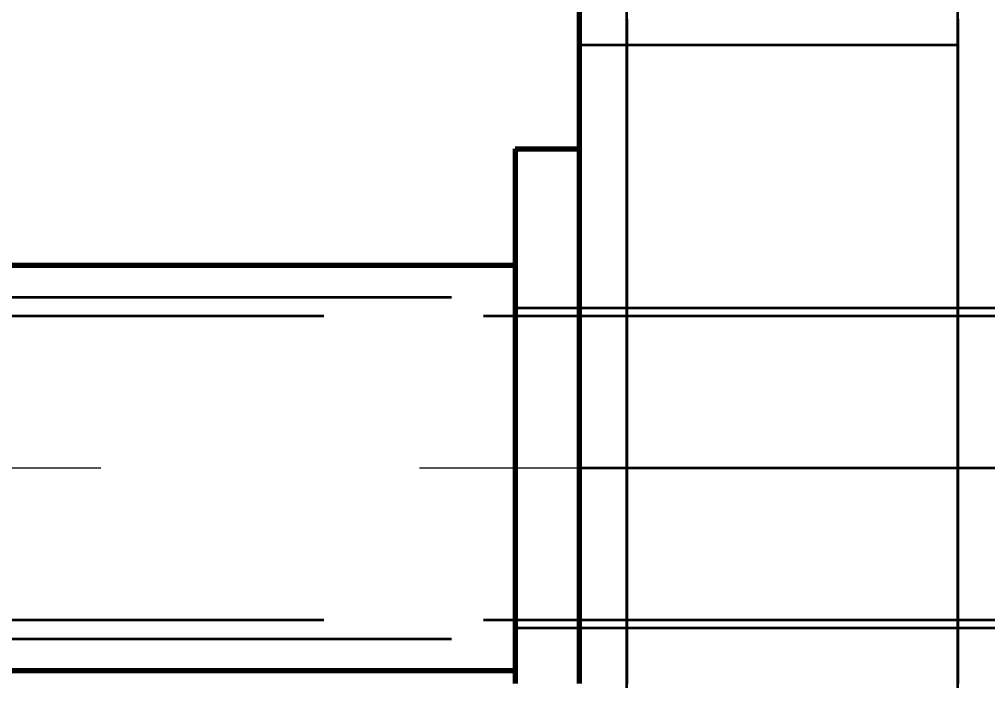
# Model space of a CAD drawing. Header units: millimetres. Extents: x 0 to 2208, y 0 to 420.
# Drawn here: x 104.57 to 110.65, y 74.4 to 78.55 of the extents above; entities that cross this region are included whole.
import ezdxf

# ---------------------------------------------------------------- set-up
doc = ezdxf.new("R2010")
doc.units = ezdxf.units.MM
doc.linetypes.add('IRAM-E-TRAZOS', pattern=[5, 4, -1])
doc.linetypes.add('IRAM-F-TRAZO-PUNTO', pattern=[20, 15, -2, 1, -2])
for name, color, linetype, lineweight in [('01-VISIBLE', 7, 'CONTINUOUS', 70), ('02-OCULTA', 4, 'IRAM-E-TRAZOS', 35), ('03-EJE', 1, 'IRAM-F-TRAZO-PUNTO', 18), ('04-COTA', 3, 'CONTINUOUS', 18)]:
    doc.layers.add(name, color=color, linetype=linetype, lineweight=lineweight)
doc.styles.add('ISO3098', font='isocpeur.ttf')
doc.dimstyles.new('FLAMA-IRAM', dxfattribs={"dimtxt": 3.5, "dimasz": 3.5, "dimexe": 2, "dimexo": 1.5, "dimgap": 1, "dimtad": 1, "dimdec": 1, "dimtxsty": 'ISO3098', "dimblk": 'IRAM_FLECHA', "dimblk1": 'IRAM_FLECHA', "dimblk2": 'IRAM_FLECHA', "dimcen": 2.5, "dimclrd": 256, "dimclre": 256, "dimclrt": 256, "dimazin": 3, "dimtfac": 1, "dimtmove": 0, "dimatfit": 3, "dimlwd": 18, "dimlwe": 18})

# ---------------------------------------------------------------- blocks, each defined once
blk = doc.blocks.new('IRAM_FLECHA')
blk.add_solid([(0, 0), (-1, 0.125), (-1, -0.125)])

msp = doc.modelspace()

# ---------------------------------------------------------------- linework, layer by layer
at = {"layer": '01-VISIBLE'}
for p, q in [((107.6841, 77.7341), (108.0841, 77.7341)), ((97.0216, 77.0041), (107.6841, 77.0041)), ((73.2841, 74.4641), (107.6841, 74.4641))]:
    msp.add_line(p, q, dxfattribs=at)
for points in [[(108.0841, 78.5936), (108.0841, 78.5434), (108.0841, 78.4933), (108.0841, 78.4431), (108.0841, 78.3929), (108.0841, 78.3428), (108.0841, 78.2926), (108.0841, 78.2424), (108.0841, 78.1923), (108.0841, 78.1421), (108.0841, 78.0919), (108.0841, 78.0418), (108.0841, 77.9916), (108.0841, 77.9414), (108.0841, 77.8913), (108.0841, 77.8411), (108.0841, 77.7909), (108.0841, 77.7408), (108.0841, 77.6906), (108.0841, 77.6404), (108.0841, 77.5902), (108.0841, 77.5401), (108.0841, 77.4899), (108.0841, 77.4397), (108.0841, 77.3896), (108.0841, 77.3394), (108.0841, 77.2892), (108.0841, 77.2391), (108.0841, 77.1889), (108.0841, 77.1387), (108.0841, 77.0886), (108.0841, 77.0384), (108.0841, 76.9882), (108.0841, 76.9381), (108.0841, 76.8879), (108.0841, 76.8377), (108.0841, 76.7876), (108.0841, 76.7374), (108.0841, 76.6872), (108.0841, 76.6371), (108.0841, 76.5869), (108.0841, 76.5367), (108.0841, 76.4866), (108.0841, 76.4364), (108.0841, 76.3862), (108.0841, 76.3361), (108.0841, 76.2859), (108.0841, 76.2357), (108.0841, 76.1856), (108.0841, 76.1354), (108.0841, 76.0852), (108.0841, 76.0351), (108.0841, 75.9849), (108.0841, 75.9347), (108.0841, 75.8846), (108.0841, 75.8344), (108.0841, 75.7842), (108.0841, 75.7341)], [(107.6841, 77.7341), (107.6841, 77.6841), (107.6841, 77.6341), (107.6841, 77.5841), (107.6841, 77.5341), (107.6841, 77.4841), (107.6841, 77.4341), (107.6841, 77.3841), (107.6841, 77.3341), (107.6841, 77.2841), (107.6841, 77.2341), (107.6841, 77.1841), (107.6841, 77.1341), (107.6841, 77.0841), (107.6841, 77.0341), (107.6841, 76.9841), (107.6841, 76.9341), (107.6841, 76.8841), (107.6841, 76.8341), (107.6841, 76.7841), (107.6841, 76.7341), (107.6841, 76.6841), (107.6841, 76.6341), (107.6841, 76.5841), (107.6841, 76.5341), (107.6841, 76.4841), (107.6841, 76.4341), (107.6841, 76.3841), (107.6841, 76.3341), (107.6841, 76.2841), (107.6841, 76.2341), (107.6841, 76.1841), (107.6841, 76.1341), (107.6841, 76.0841), (107.6841, 76.0341), (107.6841, 75.9841), (107.6841, 75.9341), (107.6841, 75.8841), (107.6841, 75.8341), (107.6841, 75.7841), (107.6841, 75.7341)], [(107.6841, 75.7341), (107.6841, 75.6841), (107.6841, 75.6341), (107.6841, 75.5841), (107.6841, 75.5341), (107.6841, 75.4841), (107.6841, 75.4341), (107.6841, 75.3841), (107.6841, 75.3341), (107.6841, 75.2841), (107.6841, 75.2341), (107.6841, 75.1841), (107.6841, 75.1341), (107.6841, 75.0841), (107.6841, 75.0341), (107.6841, 74.9841), (107.6841, 74.9341), (107.6841, 74.8841), (107.6841, 74.8341), (107.6841, 74.7841), (107.6841, 74.7341), (107.6841, 74.6841), (107.6841, 74.6341), (107.6841, 74.5841), (107.6841, 74.5341), (107.6841, 74.4841), (107.6841, 74.4341), (107.6841, 74.3841)], [(108.0841, 75.7341), (108.0841, 75.6841), (108.0841, 75.6341), (108.0841, 75.5841), (108.0841, 75.5341), (108.0841, 75.4841), (108.0841, 75.4341), (108.0841, 75.3841), (108.0841, 75.3341), (108.0841, 75.2841), (108.0841, 75.2341), (108.0841, 75.1841), (108.0841, 75.1341), (108.0841, 75.0841), (108.0841, 75.0341), (108.0841, 74.9841), (108.0841, 74.9341), (108.0841, 74.8841), (108.0841, 74.8341), (108.0841, 74.7841), (108.0841, 74.7341), (108.0841, 74.6841), (108.0841, 74.6341), (108.0841, 74.5841), (108.0841, 74.5341), (108.0841, 74.4841), (108.0841, 74.4341), (108.0841, 74.3841)]]:
    msp.add_lwpolyline(points, dxfattribs=at)
at = {"layer": '02-OCULTA'}
for p, q in [((108.0841, 78.3866), (110.4591, 78.3866)), ((73.2841, 76.8041), (107.6841, 76.8041)), ((107.6841, 76.7366), (108.0841, 76.7366)), ((108.0841, 76.7366), (113.0841, 76.7366)), ((67.4841, 76.6866), (113.4841, 76.6866)), ((108.0841, 75.7341), (113.0841, 75.7341)), ((67.4841, 74.7816), (113.4841, 74.7816)), ((107.6841, 74.7316), (108.0841, 74.7316)), ((108.0841, 74.7316), (113.0841, 74.7316)), ((73.2841, 74.6641), (107.6841, 74.6641))]:
    msp.add_line(p, q, dxfattribs=at)
for points in [[(108.0841, 74.3841), (108.0841, 74.4381), (108.0841, 74.4921), (108.0841, 74.5461), (108.0841, 74.6001), (108.0841, 74.6541), (108.0841, 74.7081), (108.0841, 74.7621), (108.0841, 74.8161), (108.0841, 74.8701), (108.0841, 74.9241), (108.0841, 74.9781), (108.0841, 75.0321), (108.0841, 75.0861), (108.0841, 75.1401), (108.0841, 75.1941), (108.0841, 75.2481), (108.0841, 75.3021), (108.0841, 75.3561), (108.0841, 75.4101), (108.0841, 75.4641), (108.0841, 75.5181), (108.0841, 75.5721), (108.0841, 75.6261), (108.0841, 75.6801), (108.0841, 75.7341), (108.0841, 75.7881), (108.0841, 75.8421), (108.0841, 75.8961), (108.0841, 75.9501), (108.0841, 76.0041), (108.0841, 76.0581), (108.0841, 76.1121), (108.0841, 76.1661), (108.0841, 76.2201), (108.0841, 76.2741), (108.0841, 76.3281), (108.0841, 76.3821), (108.0841, 76.4361), (108.0841, 76.4901), (108.0841, 76.5441), (108.0841, 76.5981), (108.0841, 76.6521), (108.0841, 76.7061), (108.0841, 76.7601), (108.0841, 76.8141), (108.0841, 76.8681), (108.0841, 76.9221), (108.0841, 76.9761), (108.0841, 77.0301), (108.0841, 77.0841), (108.0841, 77.1381), (108.0841, 77.1921), (108.0841, 77.2461), (108.0841, 77.3001), (108.0841, 77.3541), (108.0841, 77.4081), (108.0841, 77.4621), (108.0841, 77.5161), (108.0841, 77.5701), (108.0841, 77.6241), (108.0841, 77.6781), (108.0841, 77.7321), (108.0841, 77.7861), (108.0841, 77.8401), (108.0841, 77.8941), (108.0841, 77.9481), (108.0841, 78.0021), (108.0841, 78.0561), (108.0841, 78.1101), (108.0841, 78.1641), (108.0841, 78.2181), (108.0841, 78.2721), (108.0841, 78.3261), (108.0841, 78.3801), (108.0841, 78.4341), (108.0841, 78.4881), (108.0841, 78.5421), (108.0841, 78.5961)], [(108.0841, 74.3841), (108.0841, 74.4591), (108.0841, 74.5341), (108.0841, 74.6091), (108.0841, 74.6841), (108.0841, 74.7591), (108.0841, 74.8341), (108.0841, 74.9091), (108.0841, 74.9841), (108.0841, 75.0591), (108.0841, 75.1341), (108.0841, 75.2091), (108.0841, 75.2841), (108.0841, 75.3591), (108.0841, 75.4341), (108.0841, 75.5091), (108.0841, 75.5841), (108.0841, 75.6591), (108.0841, 75.7341), (108.0841, 75.8091), (108.0841, 75.8841), (108.0841, 75.9591), (108.0841, 76.0341), (108.0841, 76.1091), (108.0841, 76.1841), (108.0841, 76.2591), (108.0841, 76.3341), (108.0841, 76.4091), (108.0841, 76.4841), (108.0841, 76.5591), (108.0841, 76.6341), (108.0841, 76.7091), (108.0841, 76.7841), (108.0841, 76.8591), (108.0841, 76.9341), (108.0841, 77.0091), (108.0841, 77.0841), (108.0841, 77.1591), (108.0841, 77.2341), (108.0841, 77.3091), (108.0841, 77.3841), (108.0841, 77.4591), (108.0841, 77.5341), (108.0841, 77.6091), (108.0841, 77.6841), (108.0841, 77.7591), (108.0841, 77.8341), (108.0841, 77.9091), (108.0841, 77.9841), (108.0841, 78.0591), (108.0841, 78.1341), (108.0841, 78.2091), (108.0841, 78.2841), (108.0841, 78.3591), (108.0841, 78.4341), (108.0841, 78.5091), (108.0841, 78.5841)], [(108.3841, 74.3841), (108.3841, 74.4381), (108.3841, 74.4921), (108.3841, 74.5461), (108.3841, 74.6001), (108.3841, 74.6541), (108.3841, 74.7081), (108.3841, 74.7621), (108.3841, 74.8161), (108.3841, 74.8701), (108.3841, 74.9241), (108.3841, 74.9781), (108.3841, 75.0321), (108.3841, 75.0861), (108.3841, 75.1401), (108.3841, 75.1941), (108.3841, 75.2481), (108.3841, 75.3021), (108.3841, 75.3561), (108.3841, 75.4101), (108.3841, 75.4641), (108.3841, 75.5181), (108.3841, 75.5721), (108.3841, 75.6261), (108.3841, 75.6801), (108.3841, 75.7341), (108.3841, 75.7881), (108.3841, 75.8421), (108.3841, 75.8961), (108.3841, 75.9501), (108.3841, 76.0041), (108.3841, 76.0581), (108.3841, 76.1121), (108.3841, 76.1661), (108.3841, 76.2201), (108.3841, 76.2741), (108.3841, 76.3281), (108.3841, 76.3821), (108.3841, 76.4361), (108.3841, 76.4901), (108.3841, 76.5441), (108.3841, 76.5981), (108.3841, 76.6521), (108.3841, 76.7061), (108.3841, 76.7601), (108.3841, 76.8141), (108.3841, 76.8681), (108.3841, 76.9221), (108.3841, 76.9761), (108.3841, 77.0301), (108.3841, 77.0841), (108.3841, 77.1381), (108.3841, 77.1921), (108.3841, 77.2461), (108.3841, 77.3001), (108.3841, 77.3541), (108.3841, 77.4081), (108.3841, 77.4621), (108.3841, 77.5161), (108.3841, 77.5701), (108.3841, 77.6241), (108.3841, 77.6781), (108.3841, 77.7321), (108.3841, 77.7861), (108.3841, 77.8401), (108.3841, 77.8941), (108.3841, 77.9481), (108.3841, 78.0021), (108.3841, 78.0561), (108.3841, 78.1101), (108.3841, 78.1641), (108.3841, 78.2181), (108.3841, 78.2721), (108.3841, 78.3261), (108.3841, 78.3801), (108.3841, 78.4341), (108.3841, 78.4881), (108.3841, 78.5421), (108.3841, 78.5961)], [(108.3841, 74.3561), (108.3841, 74.4091), (108.3841, 74.4621), (108.3841, 74.5151), (108.3841, 74.5681), (108.3841, 74.6211), (108.3841, 74.6741), (108.3841, 74.7271), (108.3841, 74.7801), (108.3841, 74.8331), (108.3841, 74.8861), (108.3841, 74.9391), (108.3841, 74.9921), (108.3841, 75.0451), (108.3841, 75.0981), (108.3841, 75.1511), (108.3841, 75.2041), (108.3841, 75.2571), (108.3841, 75.3101), (108.3841, 75.3631), (108.3841, 75.4161), (108.3841, 75.4691), (108.3841, 75.5221), (108.3841, 75.5751), (108.3841, 75.6281), (108.3841, 75.6811), (108.3841, 75.7341), (108.3841, 75.7871), (108.3841, 75.8401), (108.3841, 75.8931), (108.3841, 75.9461), (108.3841, 75.9991), (108.3841, 76.0521), (108.3841, 76.1051), (108.3841, 76.1581), (108.3841, 76.2111), (108.3841, 76.2641), (108.3841, 76.3171), (108.3841, 76.3701), (108.3841, 76.4231), (108.3841, 76.4761), (108.3841, 76.5291), (108.3841, 76.5821), (108.3841, 76.6351), (108.3841, 76.6881), (108.3841, 76.7411), (108.3841, 76.7941), (108.3841, 76.8471), (108.3841, 76.9001), (108.3841, 76.9531), (108.3841, 77.0061), (108.3841, 77.0591), (108.3841, 77.1121), (108.3841, 77.1651), (108.3841, 77.2181), (108.3841, 77.2711), (108.3841, 77.3241), (108.3841, 77.3771), (108.3841, 77.4301), (108.3841, 77.4831), (108.3841, 77.5361), (108.3841, 77.5891), (108.3841, 77.6421), (108.3841, 77.6951), (108.3841, 77.7481), (108.3841, 77.8011), (108.3841, 77.8541), (108.3841, 77.9071), (108.3841, 77.9601), (108.3841, 78.0131), (108.3841, 78.0661), (108.3841, 78.1191), (108.3841, 78.1721), (108.3841, 78.2251), (108.3841, 78.2781), (108.3841, 78.3311), (108.3841, 78.3841), (108.3841, 78.4371), (108.3841, 78.4901), (108.3841, 78.5431), (108.3841, 78.5961)], [(110.4591, 74.3561), (110.4591, 74.4091), (110.4591, 74.4621), (110.4591, 74.5151), (110.4591, 74.5681), (110.4591, 74.6211), (110.4591, 74.6741), (110.4591, 74.7271), (110.4591, 74.7801), (110.4591, 74.8331), (110.4591, 74.8861), (110.4591, 74.9391), (110.4591, 74.9921), (110.4591, 75.0451), (110.4591, 75.0981), (110.4591, 75.1511), (110.4591, 75.2041), (110.4591, 75.2571), (110.4591, 75.3101), (110.4591, 75.3631), (110.4591, 75.4161), (110.4591, 75.4691), (110.4591, 75.5221), (110.4591, 75.5751), (110.4591, 75.6281), (110.4591, 75.6811), (110.4591, 75.7341), (110.4591, 75.7871), (110.4591, 75.8401), (110.4591, 75.8931), (110.4591, 75.9461), (110.4591, 75.9991), (110.4591, 76.0521), (110.4591, 76.1051), (110.4591, 76.1581), (110.4591, 76.2111), (110.4591, 76.2641), (110.4591, 76.3171), (110.4591, 76.3701), (110.4591, 76.4231), (110.4591, 76.4761), (110.4591, 76.5291), (110.4591, 76.5821), (110.4591, 76.6351), (110.4591, 76.6881), (110.4591, 76.7411), (110.4591, 76.7941), (110.4591, 76.8471), (110.4591, 76.9001), (110.4591, 76.9531), (110.4591, 77.0061), (110.4591, 77.0591), (110.4591, 77.1121), (110.4591, 77.1651), (110.4591, 77.2181), (110.4591, 77.2711), (110.4591, 77.3241), (110.4591, 77.3771), (110.4591, 77.4301), (110.4591, 77.4831), (110.4591, 77.5361), (110.4591, 77.5891), (110.4591, 77.6421), (110.4591, 77.6951), (110.4591, 77.7481), (110.4591, 77.8011), (110.4591, 77.8541), (110.4591, 77.9071), (110.4591, 77.9601), (110.4591, 78.0131), (110.4591, 78.0661), (110.4591, 78.1191), (110.4591, 78.1721), (110.4591, 78.2251), (110.4591, 78.2781), (110.4591, 78.3311), (110.4591, 78.3841), (110.4591, 78.4371), (110.4591, 78.4901), (110.4591, 78.5431), (110.4591, 78.5961)], [(108.0841, 78.5471), (108.0841, 78.4969), (108.0841, 78.4466), (108.0841, 78.3964), (108.0841, 78.3462), (108.0841, 78.2959), (108.0841, 78.2457), (108.0841, 78.1955), (108.0841, 78.1452), (108.0841, 78.095), (108.0841, 78.0448), (108.0841, 77.9945), (108.0841, 77.9443), (108.0841, 77.8941), (108.0841, 77.8438), (108.0841, 77.7936), (108.0841, 77.7434), (108.0841, 77.6931), (108.0841, 77.6429), (108.0841, 77.5927), (108.0841, 77.5424), (108.0841, 77.4922), (108.0841, 77.442), (108.0841, 77.3917), (108.0841, 77.3415), (108.0841, 77.2913), (108.0841, 77.241), (108.0841, 77.1908), (108.0841, 77.1406), (108.0841, 77.0903), (108.0841, 77.0401), (108.0841, 76.9899), (108.0841, 76.9396), (108.0841, 76.8894), (108.0841, 76.8392), (108.0841, 76.7889), (108.0841, 76.7387), (108.0841, 76.6885), (108.0841, 76.6382), (108.0841, 76.588), (108.0841, 76.5378), (108.0841, 76.4876), (108.0841, 76.4373), (108.0841, 76.3871), (108.0841, 76.3369), (108.0841, 76.2866), (108.0841, 76.2364), (108.0841, 76.1862), (108.0841, 76.1359), (108.0841, 76.0857), (108.0841, 76.0355), (108.0841, 75.9852), (108.0841, 75.935), (108.0841, 75.8848), (108.0841, 75.8345), (108.0841, 75.7843), (108.0841, 75.7341)], [(108.3841, 78.5473), (108.3841, 78.4971), (108.3841, 78.4469), (108.3841, 78.3966), (108.3841, 78.3464), (108.3841, 78.2961), (108.3841, 78.2459), (108.3841, 78.1957), (108.3841, 78.1454), (108.3841, 78.0952), (108.3841, 78.045), (108.3841, 77.9947), (108.3841, 77.9445), (108.3841, 77.8943), (108.3841, 77.844), (108.3841, 77.7938), (108.3841, 77.7435), (108.3841, 77.6933), (108.3841, 77.6431), (108.3841, 77.5928), (108.3841, 77.5426), (108.3841, 77.4924), (108.3841, 77.4421), (108.3841, 77.3919), (108.3841, 77.3416), (108.3841, 77.2914), (108.3841, 77.2412), (108.3841, 77.1909), (108.3841, 77.1407), (108.3841, 77.0905), (108.3841, 77.0402), (108.3841, 76.99), (108.3841, 76.9397), (108.3841, 76.8895), (108.3841, 76.8393), (108.3841, 76.789), (108.3841, 76.7388), (108.3841, 76.6886), (108.3841, 76.6383), (108.3841, 76.5881), (108.3841, 76.5379), (108.3841, 76.4876), (108.3841, 76.4374), (108.3841, 76.3871), (108.3841, 76.3369), (108.3841, 76.2867), (108.3841, 76.2364), (108.3841, 76.1862), (108.3841, 76.136), (108.3841, 76.0857), (108.3841, 76.0355), (108.3841, 75.9852), (108.3841, 75.935), (108.3841, 75.8848), (108.3841, 75.8345), (108.3841, 75.7843), (108.3841, 75.7341)], [(108.3841, 78.5471), (108.3841, 78.4969), (108.3841, 78.4466), (108.3841, 78.3964), (108.3841, 78.3462), (108.3841, 78.2959), (108.3841, 78.2457), (108.3841, 78.1955), (108.3841, 78.1452), (108.3841, 78.095), (108.3841, 78.0448), (108.3841, 77.9945), (108.3841, 77.9443), (108.3841, 77.8941), (108.3841, 77.8438), (108.3841, 77.7936), (108.3841, 77.7434), (108.3841, 77.6931), (108.3841, 77.6429), (108.3841, 77.5927), (108.3841, 77.5424), (108.3841, 77.4922), (108.3841, 77.442), (108.3841, 77.3917), (108.3841, 77.3415), (108.3841, 77.2913), (108.3841, 77.241), (108.3841, 77.1908), (108.3841, 77.1406), (108.3841, 77.0903), (108.3841, 77.0401), (108.3841, 76.9899), (108.3841, 76.9396), (108.3841, 76.8894), (108.3841, 76.8392), (108.3841, 76.7889), (108.3841, 76.7387), (108.3841, 76.6885), (108.3841, 76.6382), (108.3841, 76.588), (108.3841, 76.5378), (108.3841, 76.4876), (108.3841, 76.4373), (108.3841, 76.3871), (108.3841, 76.3369), (108.3841, 76.2866), (108.3841, 76.2364), (108.3841, 76.1862), (108.3841, 76.1359), (108.3841, 76.0857), (108.3841, 76.0355), (108.3841, 75.9852), (108.3841, 75.935), (108.3841, 75.8848), (108.3841, 75.8345), (108.3841, 75.7843), (108.3841, 75.7341)], [(110.4591, 78.5473), (110.4591, 78.4971), (110.4591, 78.4469), (110.4591, 78.3966), (110.4591, 78.3464), (110.4591, 78.2961), (110.4591, 78.2459), (110.4591, 78.1957), (110.4591, 78.1454), (110.4591, 78.0952), (110.4591, 78.045), (110.4591, 77.9947), (110.4591, 77.9445), (110.4591, 77.8943), (110.4591, 77.844), (110.4591, 77.7938), (110.4591, 77.7435), (110.4591, 77.6933), (110.4591, 77.6431), (110.4591, 77.5928), (110.4591, 77.5426), (110.4591, 77.4924), (110.4591, 77.4421), (110.4591, 77.3919), (110.4591, 77.3416), (110.4591, 77.2914), (110.4591, 77.2412), (110.4591, 77.1909), (110.4591, 77.1407), (110.4591, 77.0905), (110.4591, 77.0402), (110.4591, 76.99), (110.4591, 76.9397), (110.4591, 76.8895), (110.4591, 76.8393), (110.4591, 76.789), (110.4591, 76.7388), (110.4591, 76.6886), (110.4591, 76.6383), (110.4591, 76.5881), (110.4591, 76.5379), (110.4591, 76.4876), (110.4591, 76.4374), (110.4591, 76.3871), (110.4591, 76.3369), (110.4591, 76.2867), (110.4591, 76.2364), (110.4591, 76.1862), (110.4591, 76.136), (110.4591, 76.0857), (110.4591, 76.0355), (110.4591, 75.9852), (110.4591, 75.935), (110.4591, 75.8848), (110.4591, 75.8345), (110.4591, 75.7843), (110.4591, 75.7341)], [(108.0841, 74.3828), (108.0841, 74.4328), (108.0841, 74.4829), (108.0841, 74.5329), (108.0841, 74.583), (108.0841, 74.633), (108.0841, 74.6831), (108.0841, 74.7331), (108.0841, 74.7832), (108.0841, 74.8332), (108.0841, 74.8833), (108.0841, 74.9333), (108.0841, 74.9834), (108.0841, 75.0334), (108.0841, 75.0834), (108.0841, 75.1335), (108.0841, 75.1835), (108.0841, 75.2336), (108.0841, 75.2836), (108.0841, 75.3337), (108.0841, 75.3837), (108.0841, 75.4338), (108.0841, 75.4838), (108.0841, 75.5339), (108.0841, 75.5839), (108.0841, 75.634), (108.0841, 75.684), (108.0841, 75.7341), (108.0841, 75.7841), (108.0841, 75.8342), (108.0841, 75.8842), (108.0841, 75.9343), (108.0841, 75.9843), (108.0841, 76.0343), (108.0841, 76.0844), (108.0841, 76.1344), (108.0841, 76.1845), (108.0841, 76.2345), (108.0841, 76.2846), (108.0841, 76.3346), (108.0841, 76.3847), (108.0841, 76.4347), (108.0841, 76.4848), (108.0841, 76.5348), (108.0841, 76.5849), (108.0841, 76.6349), (108.0841, 76.685), (108.0841, 76.735), (108.0841, 76.7851), (108.0841, 76.8351), (108.0841, 76.8851), (108.0841, 76.9352), (108.0841, 76.9852), (108.0841, 77.0353), (108.0841, 77.0853), (108.0841, 77.1354), (108.0841, 77.1854), (108.0841, 77.2355), (108.0841, 77.2855), (108.0841, 77.3356), (108.0841, 77.3856), (108.0841, 77.4357), (108.0841, 77.4857), (108.0841, 77.5358), (108.0841, 77.5858), (108.0841, 77.6359), (108.0841, 77.6859), (108.0841, 77.7359), (108.0841, 77.786), (108.0841, 77.836), (108.0841, 77.8861), (108.0841, 77.9361), (108.0841, 77.9862), (108.0841, 78.0362), (108.0841, 78.0863), (108.0841, 78.1363), (108.0841, 78.1864), (108.0841, 78.2364), (108.0841, 78.2865), (108.0841, 78.3365), (108.0841, 78.3866)], [(108.0841, 78.3866), (108.0841, 78.3365), (108.0841, 78.2865), (108.0841, 78.2364), (108.0841, 78.1864), (108.0841, 78.1363), (108.0841, 78.0863), (108.0841, 78.0362), (108.0841, 77.9862), (108.0841, 77.9361), (108.0841, 77.8861), (108.0841, 77.836), (108.0841, 77.786), (108.0841, 77.7359), (108.0841, 77.6859), (108.0841, 77.6359), (108.0841, 77.5858), (108.0841, 77.5358), (108.0841, 77.4857), (108.0841, 77.4357), (108.0841, 77.3856), (108.0841, 77.3356), (108.0841, 77.2855), (108.0841, 77.2355), (108.0841, 77.1854), (108.0841, 77.1354), (108.0841, 77.0853), (108.0841, 77.0353), (108.0841, 76.9852), (108.0841, 76.9352), (108.0841, 76.8851), (108.0841, 76.8351), (108.0841, 76.7851), (108.0841, 76.735), (108.0841, 76.685), (108.0841, 76.6349), (108.0841, 76.5849), (108.0841, 76.5348), (108.0841, 76.4848), (108.0841, 76.4347), (108.0841, 76.3847), (108.0841, 76.3346), (108.0841, 76.2846), (108.0841, 76.2345), (108.0841, 76.1845), (108.0841, 76.1344), (108.0841, 76.0844), (108.0841, 76.0343), (108.0841, 75.9843), (108.0841, 75.9343), (108.0841, 75.8842), (108.0841, 75.8342), (108.0841, 75.7841), (108.0841, 75.7341)], [(110.4591, 74.3828), (110.4591, 74.4328), (110.4591, 74.4829), (110.4591, 74.5329), (110.4591, 74.583), (110.4591, 74.633), (110.4591, 74.6831), (110.4591, 74.7331), (110.4591, 74.7832), (110.4591, 74.8332), (110.4591, 74.8833), (110.4591, 74.9333), (110.4591, 74.9834), (110.4591, 75.0334), (110.4591, 75.0834), (110.4591, 75.1335), (110.4591, 75.1835), (110.4591, 75.2336), (110.4591, 75.2836), (110.4591, 75.3337), (110.4591, 75.3837), (110.4591, 75.4338), (110.4591, 75.4838), (110.4591, 75.5339), (110.4591, 75.5839), (110.4591, 75.634), (110.4591, 75.684), (110.4591, 75.7341), (110.4591, 75.7841), (110.4591, 75.8342), (110.4591, 75.8842), (110.4591, 75.9343), (110.4591, 75.9843), (110.4591, 76.0343), (110.4591, 76.0844), (110.4591, 76.1344), (110.4591, 76.1845), (110.4591, 76.2345), (110.4591, 76.2846), (110.4591, 76.3346), (110.4591, 76.3847), (110.4591, 76.4347), (110.4591, 76.4848), (110.4591, 76.5348), (110.4591, 76.5849), (110.4591, 76.6349), (110.4591, 76.685), (110.4591, 76.735), (110.4591, 76.7851), (110.4591, 76.8351), (110.4591, 76.8851), (110.4591, 76.9352), (110.4591, 76.9852), (110.4591, 77.0353), (110.4591, 77.0853), (110.4591, 77.1354), (110.4591, 77.1854), (110.4591, 77.2355), (110.4591, 77.2855), (110.4591, 77.3356), (110.4591, 77.3856), (110.4591, 77.4357), (110.4591, 77.4857), (110.4591, 77.5358), (110.4591, 77.5858), (110.4591, 77.6359), (110.4591, 77.6859), (110.4591, 77.7359), (110.4591, 77.786), (110.4591, 77.836), (110.4591, 77.8861), (110.4591, 77.9361), (110.4591, 77.9862), (110.4591, 78.0362), (110.4591, 78.0863), (110.4591, 78.1363), (110.4591, 78.1864), (110.4591, 78.2364), (110.4591, 78.2865), (110.4591, 78.3365), (110.4591, 78.3866)], [(110.4591, 78.3866), (110.4591, 78.3365), (110.4591, 78.2865), (110.4591, 78.2364), (110.4591, 78.1864), (110.4591, 78.1363), (110.4591, 78.0863), (110.4591, 78.0362), (110.4591, 77.9862), (110.4591, 77.9361), (110.4591, 77.8861), (110.4591, 77.836), (110.4591, 77.786), (110.4591, 77.7359), (110.4591, 77.6859), (110.4591, 77.6359), (110.4591, 77.5858), (110.4591, 77.5358), (110.4591, 77.4857), (110.4591, 77.4357), (110.4591, 77.3856), (110.4591, 77.3356), (110.4591, 77.2855), (110.4591, 77.2355), (110.4591, 77.1854), (110.4591, 77.1354), (110.4591, 77.0853), (110.4591, 77.0353), (110.4591, 76.9852), (110.4591, 76.9352), (110.4591, 76.8851), (110.4591, 76.8351), (110.4591, 76.7851), (110.4591, 76.735), (110.4591, 76.685), (110.4591, 76.6349), (110.4591, 76.5849), (110.4591, 76.5348), (110.4591, 76.4848), (110.4591, 76.4347), (110.4591, 76.3847), (110.4591, 76.3346), (110.4591, 76.2846), (110.4591, 76.2345), (110.4591, 76.1845), (110.4591, 76.1344), (110.4591, 76.0844), (110.4591, 76.0343), (110.4591, 75.9843), (110.4591, 75.9343), (110.4591, 75.8842), (110.4591, 75.8342), (110.4591, 75.7841), (110.4591, 75.7341)], [(107.6841, 74.3841), (107.6841, 74.4341), (107.6841, 74.4841), (107.6841, 74.5341), (107.6841, 74.5841), (107.6841, 74.6341), (107.6841, 74.6841), (107.6841, 74.7341), (107.6841, 74.7841), (107.6841, 74.8341), (107.6841, 74.8841), (107.6841, 74.9341), (107.6841, 74.9841), (107.6841, 75.0341), (107.6841, 75.0841), (107.6841, 75.1341), (107.6841, 75.1841), (107.6841, 75.2341), (107.6841, 75.2841), (107.6841, 75.3341), (107.6841, 75.3841), (107.6841, 75.4341), (107.6841, 75.4841), (107.6841, 75.5341), (107.6841, 75.5841), (107.6841, 75.6341), (107.6841, 75.6841), (107.6841, 75.7341), (107.6841, 75.7841), (107.6841, 75.8341), (107.6841, 75.8841), (107.6841, 75.9341), (107.6841, 75.9841), (107.6841, 76.0341), (107.6841, 76.0841), (107.6841, 76.1341), (107.6841, 76.1841), (107.6841, 76.2341), (107.6841, 76.2841), (107.6841, 76.3341), (107.6841, 76.3841), (107.6841, 76.4341), (107.6841, 76.4841), (107.6841, 76.5341), (107.6841, 76.5841), (107.6841, 76.6341), (107.6841, 76.6841), (107.6841, 76.7341), (107.6841, 76.7841), (107.6841, 76.8341), (107.6841, 76.8841), (107.6841, 76.9341), (107.6841, 76.9841), (107.6841, 77.0341), (107.6841, 77.0841), (107.6841, 77.1341), (107.6841, 77.1841), (107.6841, 77.2341), (107.6841, 77.2841), (107.6841, 77.3341), (107.6841, 77.3841), (107.6841, 77.4341), (107.6841, 77.4841), (107.6841, 77.5341), (107.6841, 77.5841), (107.6841, 77.6341), (107.6841, 77.6841), (107.6841, 77.7341)], [(108.0841, 74.3841), (108.0841, 74.4341), (108.0841, 74.4841), (108.0841, 74.5341), (108.0841, 74.5841), (108.0841, 74.6341), (108.0841, 74.6841), (108.0841, 74.7341), (108.0841, 74.7841), (108.0841, 74.8341), (108.0841, 74.8841), (108.0841, 74.9341), (108.0841, 74.9841), (108.0841, 75.0341), (108.0841, 75.0841), (108.0841, 75.1341), (108.0841, 75.1841), (108.0841, 75.2341), (108.0841, 75.2841), (108.0841, 75.3341), (108.0841, 75.3841), (108.0841, 75.4341), (108.0841, 75.4841), (108.0841, 75.5341), (108.0841, 75.5841), (108.0841, 75.6341), (108.0841, 75.6841), (108.0841, 75.7341), (108.0841, 75.7841), (108.0841, 75.8341), (108.0841, 75.8841), (108.0841, 75.9341), (108.0841, 75.9841), (108.0841, 76.0341), (108.0841, 76.0841), (108.0841, 76.1341), (108.0841, 76.1841), (108.0841, 76.2341), (108.0841, 76.2841), (108.0841, 76.3341), (108.0841, 76.3841), (108.0841, 76.4341), (108.0841, 76.4841), (108.0841, 76.5341), (108.0841, 76.5841), (108.0841, 76.6341), (108.0841, 76.6841), (108.0841, 76.7341), (108.0841, 76.7841), (108.0841, 76.8341), (108.0841, 76.8841), (108.0841, 76.9341), (108.0841, 76.9841), (108.0841, 77.0341), (108.0841, 77.0841), (108.0841, 77.1341), (108.0841, 77.1841), (108.0841, 77.2341), (108.0841, 77.2841), (108.0841, 77.3341), (108.0841, 77.3841), (108.0841, 77.4341), (108.0841, 77.4841), (108.0841, 77.5341), (108.0841, 77.5841), (108.0841, 77.6341), (108.0841, 77.6841), (108.0841, 77.7341)], [(108.0841, 77.7341), (108.0841, 77.6841), (108.0841, 77.6341), (108.0841, 77.5841), (108.0841, 77.5341), (108.0841, 77.4841), (108.0841, 77.4341), (108.0841, 77.3841), (108.0841, 77.3341), (108.0841, 77.2841), (108.0841, 77.2341), (108.0841, 77.1841), (108.0841, 77.1341), (108.0841, 77.0841), (108.0841, 77.0341), (108.0841, 76.9841), (108.0841, 76.9341), (108.0841, 76.8841), (108.0841, 76.8341), (108.0841, 76.7841), (108.0841, 76.7341), (108.0841, 76.6841), (108.0841, 76.6341), (108.0841, 76.5841), (108.0841, 76.5341), (108.0841, 76.4841), (108.0841, 76.4341), (108.0841, 76.3841), (108.0841, 76.3341), (108.0841, 76.2841), (108.0841, 76.2341), (108.0841, 76.1841), (108.0841, 76.1341), (108.0841, 76.0841), (108.0841, 76.0341), (108.0841, 75.9841), (108.0841, 75.9341), (108.0841, 75.8841), (108.0841, 75.8341), (108.0841, 75.7841), (108.0841, 75.7341)], [(107.6841, 74.4641), (107.6841, 74.5149), (107.6841, 74.5657), (107.6841, 74.6165), (107.6841, 74.6673), (107.6841, 74.7181), (107.6841, 74.7689), (107.6841, 74.8197), (107.6841, 74.8705), (107.6841, 74.9213), (107.6841, 74.9721), (107.6841, 75.0229), (107.6841, 75.0737), (107.6841, 75.1245), (107.6841, 75.1753), (107.6841, 75.2261), (107.6841, 75.2769), (107.6841, 75.3277), (107.6841, 75.3785), (107.6841, 75.4293), (107.6841, 75.4801), (107.6841, 75.5309), (107.6841, 75.5817), (107.6841, 75.6325), (107.6841, 75.6833), (107.6841, 75.7341), (107.6841, 75.7849), (107.6841, 75.8357), (107.6841, 75.8865), (107.6841, 75.9373), (107.6841, 75.9881), (107.6841, 76.0389), (107.6841, 76.0897), (107.6841, 76.1405), (107.6841, 76.1913), (107.6841, 76.2421), (107.6841, 76.2929), (107.6841, 76.3437), (107.6841, 76.3945), (107.6841, 76.4453), (107.6841, 76.4961), (107.6841, 76.5469), (107.6841, 76.5977), (107.6841, 76.6485), (107.6841, 76.6993), (107.6841, 76.7501), (107.6841, 76.8009), (107.6841, 76.8517), (107.6841, 76.9025), (107.6841, 76.9533), (107.6841, 77.0041)], [(107.6841, 77.0041), (107.6841, 76.9533), (107.6841, 76.9025), (107.6841, 76.8517), (107.6841, 76.8009), (107.6841, 76.7501), (107.6841, 76.6993), (107.6841, 76.6485), (107.6841, 76.5977), (107.6841, 76.5469), (107.6841, 76.4961), (107.6841, 76.4453), (107.6841, 76.3945), (107.6841, 76.3437), (107.6841, 76.2929), (107.6841, 76.2421), (107.6841, 76.1913), (107.6841, 76.1405), (107.6841, 76.0897), (107.6841, 76.0389), (107.6841, 75.9881), (107.6841, 75.9373), (107.6841, 75.8865), (107.6841, 75.8357), (107.6841, 75.7849), (107.6841, 75.7341)], [(107.6841, 74.6641), (107.6841, 74.715), (107.6841, 74.766), (107.6841, 74.8169), (107.6841, 74.8679), (107.6841, 74.9188), (107.6841, 74.9698), (107.6841, 75.0207), (107.6841, 75.0717), (107.6841, 75.1226), (107.6841, 75.1736), (107.6841, 75.2245), (107.6841, 75.2755), (107.6841, 75.3264), (107.6841, 75.3774), (107.6841, 75.4283), (107.6841, 75.4793), (107.6841, 75.5303), (107.6841, 75.5812), (107.6841, 75.6322), (107.6841, 75.6831), (107.6841, 75.7341), (107.6841, 75.785), (107.6841, 75.836), (107.6841, 75.8869), (107.6841, 75.9379), (107.6841, 75.9888), (107.6841, 76.0398), (107.6841, 76.0907), (107.6841, 76.1417), (107.6841, 76.1926), (107.6841, 76.2436), (107.6841, 76.2945), (107.6841, 76.3455), (107.6841, 76.3964), (107.6841, 76.4474), (107.6841, 76.4983), (107.6841, 76.5493), (107.6841, 76.6003), (107.6841, 76.6512), (107.6841, 76.7022), (107.6841, 76.7531), (107.6841, 76.8041)], [(107.6841, 76.8041), (107.6841, 76.7531), (107.6841, 76.7022), (107.6841, 76.6512), (107.6841, 76.6003), (107.6841, 76.5493), (107.6841, 76.4983), (107.6841, 76.4474), (107.6841, 76.3964), (107.6841, 76.3455), (107.6841, 76.2945), (107.6841, 76.2436), (107.6841, 76.1926), (107.6841, 76.1417), (107.6841, 76.0907), (107.6841, 76.0398), (107.6841, 75.9888), (107.6841, 75.9379), (107.6841, 75.8869), (107.6841, 75.836), (107.6841, 75.785), (107.6841, 75.7341)], [(107.6841, 74.7316), (107.6841, 74.7817), (107.6841, 74.8318), (107.6841, 74.8819), (107.6841, 74.9321), (107.6841, 74.9822), (107.6841, 75.0323), (107.6841, 75.0824), (107.6841, 75.1326), (107.6841, 75.1827), (107.6841, 75.2328), (107.6841, 75.2829), (107.6841, 75.3331), (107.6841, 75.3832), (107.6841, 75.4333), (107.6841, 75.4834), (107.6841, 75.5336), (107.6841, 75.5837), (107.6841, 75.6338), (107.6841, 75.6839), (107.6841, 75.7341), (107.6841, 75.7842), (107.6841, 75.8343), (107.6841, 75.8844), (107.6841, 75.9346), (107.6841, 75.9847), (107.6841, 76.0348), (107.6841, 76.0849), (107.6841, 76.1351), (107.6841, 76.1852), (107.6841, 76.2353), (107.6841, 76.2854), (107.6841, 76.3356), (107.6841, 76.3857), (107.6841, 76.4358), (107.6841, 76.4859), (107.6841, 76.5361), (107.6841, 76.5862), (107.6841, 76.6363), (107.6841, 76.6864), (107.6841, 76.7366)], [(107.6841, 76.7366), (107.6841, 76.6864), (107.6841, 76.6363), (107.6841, 76.5862), (107.6841, 76.5361), (107.6841, 76.4859), (107.6841, 76.4358), (107.6841, 76.3857), (107.6841, 76.3356), (107.6841, 76.2854), (107.6841, 76.2353), (107.6841, 76.1852), (107.6841, 76.1351), (107.6841, 76.0849), (107.6841, 76.0348), (107.6841, 75.9847), (107.6841, 75.9346), (107.6841, 75.8844), (107.6841, 75.8343), (107.6841, 75.7842), (107.6841, 75.7341)], [(108.0841, 74.7316), (108.0841, 74.7817), (108.0841, 74.8318), (108.0841, 74.8819), (108.0841, 74.9321), (108.0841, 74.9822), (108.0841, 75.0323), (108.0841, 75.0824), (108.0841, 75.1326), (108.0841, 75.1827), (108.0841, 75.2328), (108.0841, 75.2829), (108.0841, 75.3331), (108.0841, 75.3832), (108.0841, 75.4333), (108.0841, 75.4834), (108.0841, 75.5336), (108.0841, 75.5837), (108.0841, 75.6338), (108.0841, 75.6839), (108.0841, 75.7341), (108.0841, 75.7842), (108.0841, 75.8343), (108.0841, 75.8844), (108.0841, 75.9346), (108.0841, 75.9847), (108.0841, 76.0348), (108.0841, 76.0849), (108.0841, 76.1351), (108.0841, 76.1852), (108.0841, 76.2353), (108.0841, 76.2854), (108.0841, 76.3356), (108.0841, 76.3857), (108.0841, 76.4358), (108.0841, 76.4859), (108.0841, 76.5361), (108.0841, 76.5862), (108.0841, 76.6363), (108.0841, 76.6864), (108.0841, 76.7366)], [(108.0841, 76.7366), (108.0841, 76.6864), (108.0841, 76.6363), (108.0841, 76.5862), (108.0841, 76.5361), (108.0841, 76.4859), (108.0841, 76.4358), (108.0841, 76.3857), (108.0841, 76.3356), (108.0841, 76.2854), (108.0841, 76.2353), (108.0841, 76.1852), (108.0841, 76.1351), (108.0841, 76.0849), (108.0841, 76.0348), (108.0841, 75.9847), (108.0841, 75.9346), (108.0841, 75.8844), (108.0841, 75.8343), (108.0841, 75.7842), (108.0841, 75.7341)], [(108.0841, 74.7316), (108.0841, 74.7817), (108.0841, 74.8318), (108.0841, 74.8819), (108.0841, 74.9321), (108.0841, 74.9822), (108.0841, 75.0323), (108.0841, 75.0824), (108.0841, 75.1326), (108.0841, 75.1827), (108.0841, 75.2328), (108.0841, 75.2829), (108.0841, 75.3331), (108.0841, 75.3832), (108.0841, 75.4333), (108.0841, 75.4834), (108.0841, 75.5336), (108.0841, 75.5837), (108.0841, 75.6338), (108.0841, 75.6839), (108.0841, 75.7341), (108.0841, 75.7842), (108.0841, 75.8343), (108.0841, 75.8844), (108.0841, 75.9346), (108.0841, 75.9847), (108.0841, 76.0348), (108.0841, 76.0849), (108.0841, 76.1351), (108.0841, 76.1852), (108.0841, 76.2353), (108.0841, 76.2854), (108.0841, 76.3356), (108.0841, 76.3857), (108.0841, 76.4358), (108.0841, 76.4859), (108.0841, 76.5361), (108.0841, 76.5862), (108.0841, 76.6363), (108.0841, 76.6864), (108.0841, 76.7366)], [(108.0841, 76.7366), (108.0841, 76.6864), (108.0841, 76.6363), (108.0841, 76.5862), (108.0841, 76.5361), (108.0841, 76.4859), (108.0841, 76.4358), (108.0841, 76.3857), (108.0841, 76.3356), (108.0841, 76.2854), (108.0841, 76.2353), (108.0841, 76.1852), (108.0841, 76.1351), (108.0841, 76.0849), (108.0841, 76.0348), (108.0841, 75.9847), (108.0841, 75.9346), (108.0841, 75.8844), (108.0841, 75.8343), (108.0841, 75.7842), (108.0841, 75.7341)], [(107.6841, 75.7341), (107.6841, 75.6833), (107.6841, 75.6325), (107.6841, 75.5817), (107.6841, 75.5309), (107.6841, 75.4801), (107.6841, 75.4293), (107.6841, 75.3785), (107.6841, 75.3277), (107.6841, 75.2769), (107.6841, 75.2261), (107.6841, 75.1753), (107.6841, 75.1245), (107.6841, 75.0737), (107.6841, 75.0229), (107.6841, 74.9721), (107.6841, 74.9213), (107.6841, 74.8705), (107.6841, 74.8197), (107.6841, 74.7689), (107.6841, 74.7181), (107.6841, 74.6673), (107.6841, 74.6165), (107.6841, 74.5657), (107.6841, 74.5149), (107.6841, 74.4641)], [(107.6841, 75.7341), (107.6841, 75.6831), (107.6841, 75.6322), (107.6841, 75.5812), (107.6841, 75.5303), (107.6841, 75.4793), (107.6841, 75.4283), (107.6841, 75.3774), (107.6841, 75.3264), (107.6841, 75.2755), (107.6841, 75.2245), (107.6841, 75.1736), (107.6841, 75.1226), (107.6841, 75.0717), (107.6841, 75.0207), (107.6841, 74.9698), (107.6841, 74.9188), (107.6841, 74.8679), (107.6841, 74.8169), (107.6841, 74.766), (107.6841, 74.715), (107.6841, 74.6641)], [(107.6841, 75.7341), (107.6841, 75.6839), (107.6841, 75.6338), (107.6841, 75.5837), (107.6841, 75.5336), (107.6841, 75.4834), (107.6841, 75.4333), (107.6841, 75.3832), (107.6841, 75.3331), (107.6841, 75.2829), (107.6841, 75.2328), (107.6841, 75.1827), (107.6841, 75.1326), (107.6841, 75.0824), (107.6841, 75.0323), (107.6841, 74.9822), (107.6841, 74.9321), (107.6841, 74.8819), (107.6841, 74.8318), (107.6841, 74.7817), (107.6841, 74.7316)], [(108.0841, 75.7341), (108.0841, 75.6841), (108.0841, 75.6341), (108.0841, 75.5841), (108.0841, 75.5341), (108.0841, 75.4841), (108.0841, 75.4341), (108.0841, 75.3841), (108.0841, 75.3341), (108.0841, 75.2841), (108.0841, 75.2341), (108.0841, 75.1841), (108.0841, 75.1341), (108.0841, 75.0841), (108.0841, 75.0341), (108.0841, 74.9841), (108.0841, 74.9341), (108.0841, 74.8841), (108.0841, 74.8341), (108.0841, 74.7841), (108.0841, 74.7341), (108.0841, 74.6841), (108.0841, 74.6341), (108.0841, 74.5841), (108.0841, 74.5341), (108.0841, 74.4841), (108.0841, 74.4341), (108.0841, 74.3841)], [(108.0841, 75.7341), (108.0841, 75.684), (108.0841, 75.634), (108.0841, 75.5839), (108.0841, 75.5339), (108.0841, 75.4838), (108.0841, 75.4338), (108.0841, 75.3837), (108.0841, 75.3337), (108.0841, 75.2836), (108.0841, 75.2336), (108.0841, 75.1835), (108.0841, 75.1335), (108.0841, 75.0834), (108.0841, 75.0334), (108.0841, 74.9834), (108.0841, 74.9333), (108.0841, 74.8833), (108.0841, 74.8332), (108.0841, 74.7832), (108.0841, 74.7331), (108.0841, 74.6831), (108.0841, 74.633), (108.0841, 74.583), (108.0841, 74.5329), (108.0841, 74.4829), (108.0841, 74.4328), (108.0841, 74.3828)], [(108.0841, 75.7341), (108.0841, 75.6839), (108.0841, 75.6338), (108.0841, 75.5837), (108.0841, 75.5336), (108.0841, 75.4834), (108.0841, 75.4333), (108.0841, 75.3832), (108.0841, 75.3331), (108.0841, 75.2829), (108.0841, 75.2328), (108.0841, 75.1827), (108.0841, 75.1326), (108.0841, 75.0824), (108.0841, 75.0323), (108.0841, 74.9822), (108.0841, 74.9321), (108.0841, 74.8819), (108.0841, 74.8318), (108.0841, 74.7817), (108.0841, 74.7316)], [(108.0841, 75.7341), (108.0841, 75.6841), (108.0841, 75.6341), (108.0841, 75.5841), (108.0841, 75.5341), (108.0841, 75.4841), (108.0841, 75.4341), (108.0841, 75.3841), (108.0841, 75.3341), (108.0841, 75.2841), (108.0841, 75.2341), (108.0841, 75.1841), (108.0841, 75.1341), (108.0841, 75.0841), (108.0841, 75.0341), (108.0841, 74.9841), (108.0841, 74.9341), (108.0841, 74.8841), (108.0841, 74.8341), (108.0841, 74.7841), (108.0841, 74.7341), (108.0841, 74.6841), (108.0841, 74.6341), (108.0841, 74.5841), (108.0841, 74.5341), (108.0841, 74.4841), (108.0841, 74.4341), (108.0841, 74.3841)], [(108.0841, 75.7341), (108.0841, 75.6839), (108.0841, 75.6338), (108.0841, 75.5837), (108.0841, 75.5336), (108.0841, 75.4834), (108.0841, 75.4333), (108.0841, 75.3832), (108.0841, 75.3331), (108.0841, 75.2829), (108.0841, 75.2328), (108.0841, 75.1827), (108.0841, 75.1326), (108.0841, 75.0824), (108.0841, 75.0323), (108.0841, 74.9822), (108.0841, 74.9321), (108.0841, 74.8819), (108.0841, 74.8318), (108.0841, 74.7817), (108.0841, 74.7316)], [(108.3841, 75.7341), (108.3841, 75.6841), (108.3841, 75.6341), (108.3841, 75.5841), (108.3841, 75.5341), (108.3841, 75.4841), (108.3841, 75.4341), (108.3841, 75.3841), (108.3841, 75.3341), (108.3841, 75.2841), (108.3841, 75.2341), (108.3841, 75.1841), (108.3841, 75.1341), (108.3841, 75.0841), (108.3841, 75.0341), (108.3841, 74.9841), (108.3841, 74.9341), (108.3841, 74.8841), (108.3841, 74.8341), (108.3841, 74.7841), (108.3841, 74.7341), (108.3841, 74.6841), (108.3841, 74.6341), (108.3841, 74.5841), (108.3841, 74.5341), (108.3841, 74.4841), (108.3841, 74.4341), (108.3841, 74.3841)], [(108.3841, 75.7341), (108.3841, 75.6841), (108.3841, 75.6341), (108.3841, 75.5841), (108.3841, 75.5341), (108.3841, 75.4841), (108.3841, 75.4341), (108.3841, 75.3841), (108.3841, 75.3341), (108.3841, 75.2841), (108.3841, 75.2341), (108.3841, 75.1841), (108.3841, 75.1341), (108.3841, 75.0841), (108.3841, 75.0341), (108.3841, 74.9841), (108.3841, 74.9341), (108.3841, 74.8841), (108.3841, 74.8341), (108.3841, 74.7841), (108.3841, 74.7341), (108.3841, 74.6841), (108.3841, 74.6341), (108.3841, 74.5841), (108.3841, 74.5341), (108.3841, 74.4841), (108.3841, 74.4341), (108.3841, 74.3841)], [(110.4591, 75.7341), (110.4591, 75.6841), (110.4591, 75.6341), (110.4591, 75.5841), (110.4591, 75.5341), (110.4591, 75.4841), (110.4591, 75.4341), (110.4591, 75.3841), (110.4591, 75.3341), (110.4591, 75.2841), (110.4591, 75.2341), (110.4591, 75.1841), (110.4591, 75.1341), (110.4591, 75.0841), (110.4591, 75.0341), (110.4591, 74.9841), (110.4591, 74.9341), (110.4591, 74.8841), (110.4591, 74.8341), (110.4591, 74.7841), (110.4591, 74.7341), (110.4591, 74.6841), (110.4591, 74.6341), (110.4591, 74.5841), (110.4591, 74.5341), (110.4591, 74.4841), (110.4591, 74.4341), (110.4591, 74.3841)], [(110.4591, 75.7341), (110.4591, 75.684), (110.4591, 75.634), (110.4591, 75.5839), (110.4591, 75.5339), (110.4591, 75.4838), (110.4591, 75.4338), (110.4591, 75.3837), (110.4591, 75.3337), (110.4591, 75.2836), (110.4591, 75.2336), (110.4591, 75.1835), (110.4591, 75.1335), (110.4591, 75.0834), (110.4591, 75.0334), (110.4591, 74.9834), (110.4591, 74.9333), (110.4591, 74.8833), (110.4591, 74.8332), (110.4591, 74.7832), (110.4591, 74.7331), (110.4591, 74.6831), (110.4591, 74.633), (110.4591, 74.583), (110.4591, 74.5329), (110.4591, 74.4829), (110.4591, 74.4328), (110.4591, 74.3828)]]:
    msp.add_lwpolyline(points, dxfattribs=at)
at = {"layer": '03-EJE'}
msp.add_line((70.0841, 75.7341), (110.8841, 75.7341), dxfattribs=at)

# ---------------------------------------------------------------- dimensions: what is measured, and where the dimension line sits
at = {"layer": '04-COTA'}
msp.add_linear_dim(base=(70.3841, 41.7341), p1=(70.3841, 75.7341), p2=(110.5841, 75.7341), dimstyle='FLAMA-IRAM', override={"dimlfac": 10, "dimpost": 'trocha <>'}, dxfattribs=at).render()

doc.saveas('drawing.dxf')
